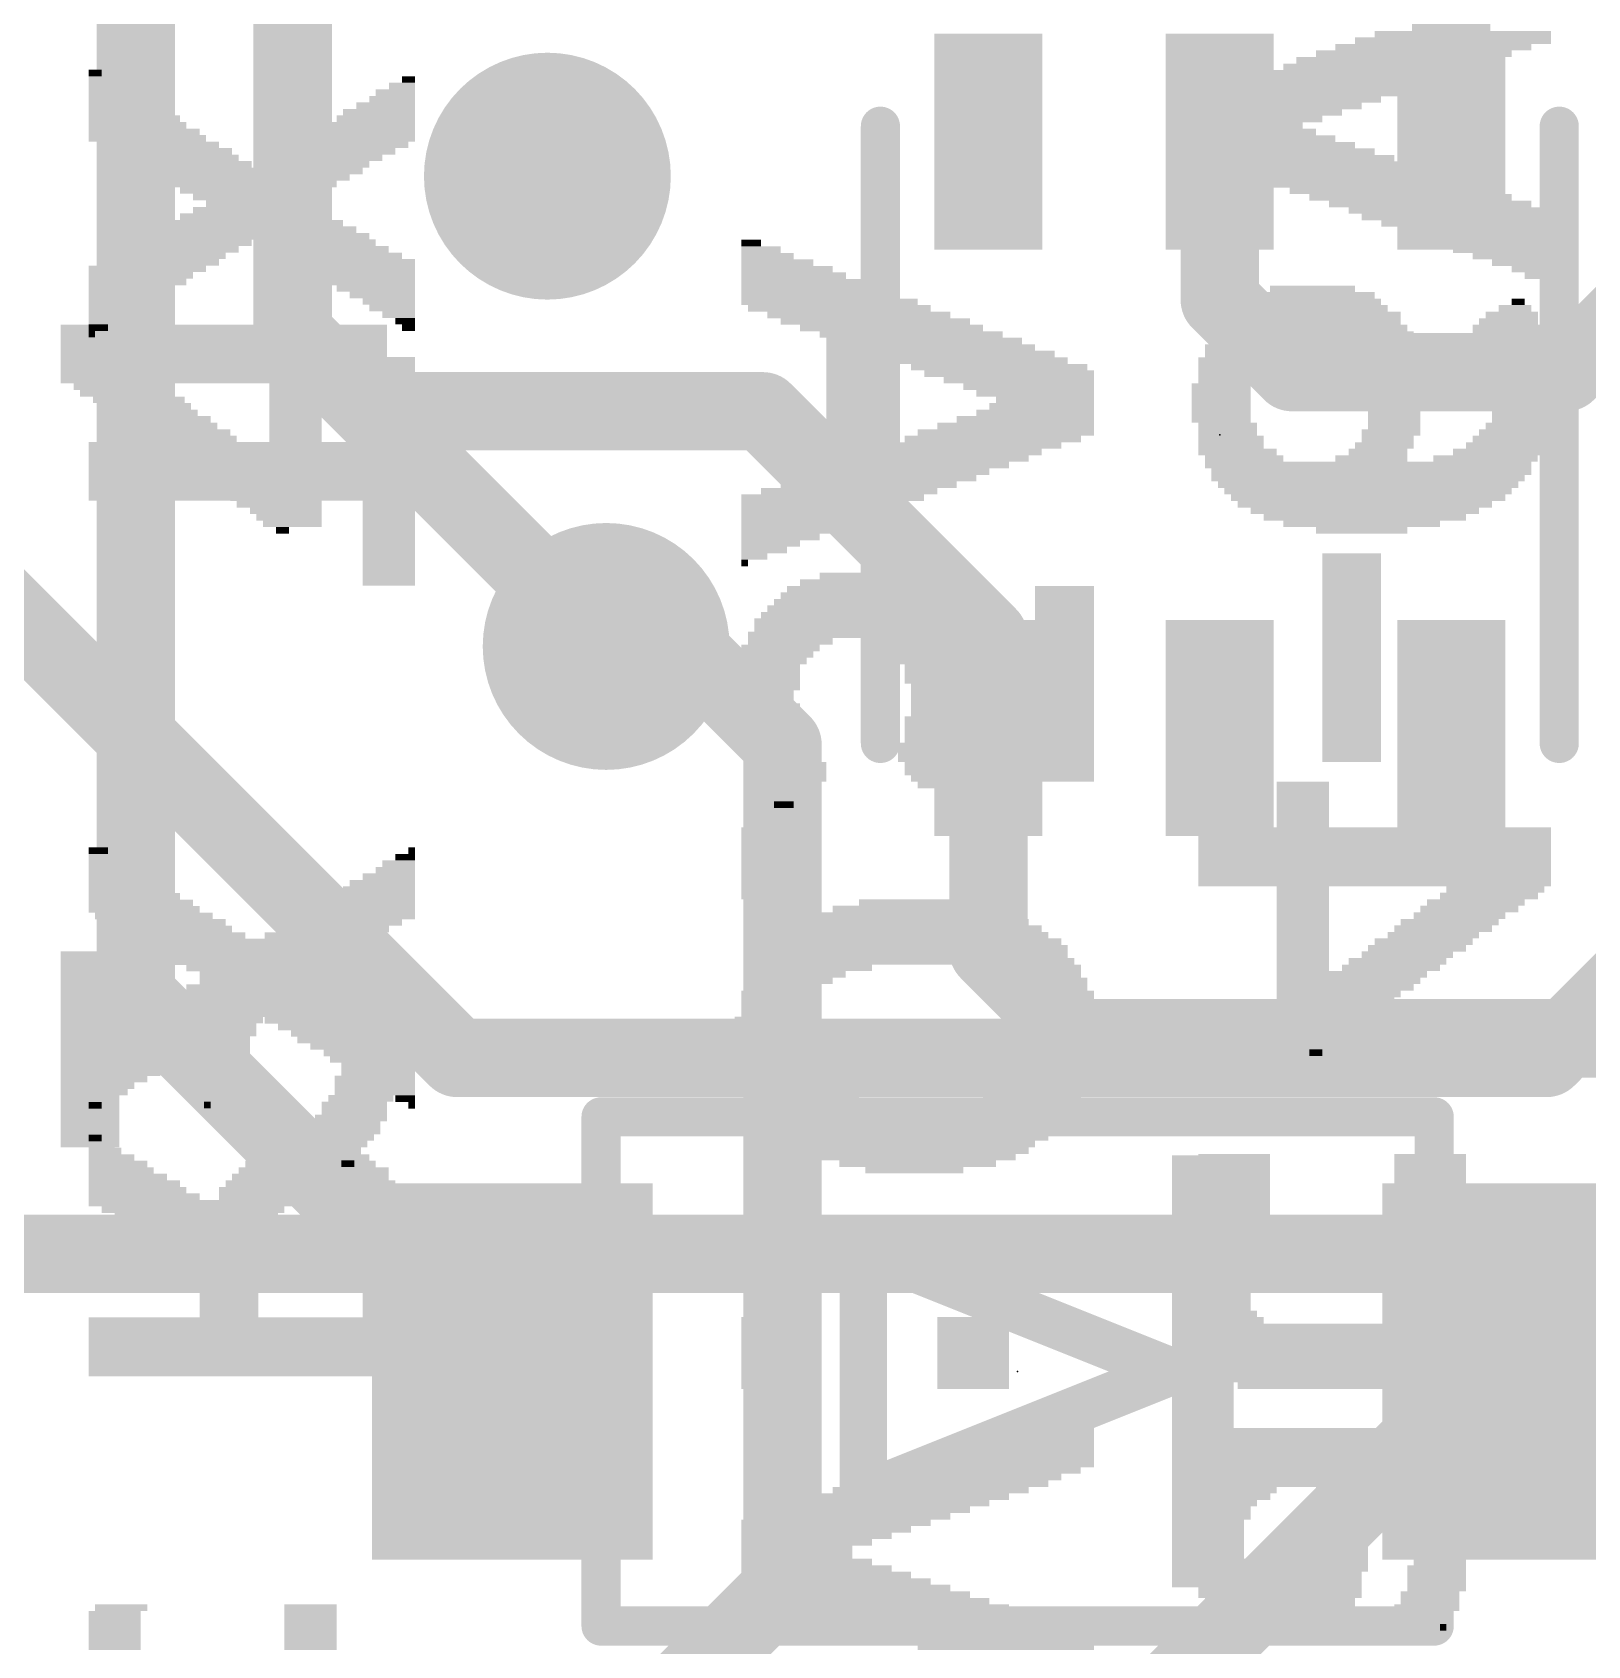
# Model space of a CAD drawing. Extents: x -13.8 to 7.7, y -19.4 to 21.7.
# Drawn here: x -5.35 to -0.31, y -5.52 to -0.3 of the extents above; entities that cross this region are included whole.
import ezdxf

# ---------------------------------------------------------------- set-up
doc = ezdxf.new("R2010")
doc.units = 0
for name, color, linetype in [('1', 12, 'CONTINUOUS'), ('16', 132, 'CONTINUOUS'), ('18', 110, 'CONTINUOUS'), ('200', 40, 'CONTINUOUS'), ('201', 6, 'CONTINUOUS'), ('21', 40, 'CONTINUOUS'), ('23', 53, 'CONTINUOUS')]:
    doc.layers.add(name, color=color, linetype=linetype)

# ---------------------------------------------------------------- blocks, each defined once
blk = doc.blocks.new('RECT')
blk.add_solid([(-0.5, -0.5), (0.5, -0.5), (-0.5, 0.5), (0.5, 0.5)])
blk = doc.blocks.new('ROUNDV')
at = {"const_width": 0.5}
blk.add_lwpolyline([(0, -0.25, 1), (0, 0.25, 1), (0, -0.25)], format="xyb", dxfattribs=at)

msp = doc.modelspace()

# ---------------------------------------------------------------- linework, layer by layer
at = {"layer": '1', "const_width": 0.254}
for points in [[(-5.0165, -3.4155), (-5.0165, 2.032)], [(-4.5085, 1.651), (-4.5085, -1.27)], [(-0.7537, 0.4572), (-0.7537, -0.6502)], [(-1.5037, -0.6502), (-1.5037, -1.1633)], [(-1.5037, -1.1633), (-1.27, -1.397)], [(-0.1781, -1.1941), (-0.381, -1.397)], [(-4.5085, -1.27), (-4.2545, -1.524)], [(-0.381, -1.397), (-1.27, -1.397)], [(-4.2545, -1.524), (-2.9845, -1.524)], [(-2.9845, -1.524), (-2.2537, -2.2548)], [(-2.2537, -2.2548), (-2.2537, -2.5502)], [(-3.2385, -2.286), (-3.4925, -2.286)], [(-2.921, -2.6035), (-3.2385, -2.286)], [(-2.2537, -2.3183), (-2.2537, -2.5502)], [(-2.2537, -3.2708), (-2.2537, -2.5502)], [(-2.921, -2.6035), (-2.921, -5.334)], [(-1.9685, -3.556), (-2.2537, -3.2708)], [(-5.0165, -3.4155), (-3.7965, -4.6355)], [(2.3495, -3.556), (-1.9685, -3.556)], [(-0.5215, -4.522), (-2.4155, -6.416)], [(-0.5215, -4.6355), (-0.5215, -4.522)], [(-0.5215, -4.6355), (0.5977, -4.6355)], [(-2.921, -5.334), (-3.2385, -5.6515)]]:
    msp.add_lwpolyline(points, dxfattribs=at)
at = {"layer": '1', "const_width": 0.127}
for points in [[(-1.4402, -0.6502, 1), (-1.5672, -0.6502)], [(-0.8172, -0.6502, 1), (-0.6902, -0.6502)], [(-1.4588, -1.1184, 1), (-1.5486, -1.2082)], [(-4.4636, -1.2251, 1), (-4.5534, -1.3149)], [(-1.5672, -1.1633, 1), (-1.4402, -1.1633)], [(-4.572, -1.27, 1), (-4.445, -1.27)], [(-1.27, -1.3335, 1), (-1.27, -1.4605)], [(-1.3149, -1.4419, 1), (-1.2251, -1.3521)], [(-0.4259, -1.3521, 1), (-0.3361, -1.4419)], [(-0.381, -1.4605, 1), (-0.381, -1.3335)], [(-4.2545, -1.4605, 1), (-4.2545, -1.5875)], [(-2.9396, -1.4791, 1), (-3.0294, -1.5689)], [(-2.9845, -1.5875, 1), (-2.9845, -1.4605)], [(-4.2994, -1.5689, 1), (-4.2096, -1.4791)], [(-2.1902, -2.2548, 1), (-2.3172, -2.2548)], [(-3.4925, -2.2225, 1), (-3.4925, -2.3495)], [(-3.1936, -2.2411, 1), (-3.2834, -2.3309)], [(-3.2385, -2.3495, 1), (-3.2385, -2.2225)], [(-2.1902, -2.3183, 1), (-2.3172, -2.3183)], [(-2.2986, -2.2997, 1), (-2.2088, -2.2099)], [(-2.1902, -2.5502, 1), (-2.3172, -2.5502)], [(-2.8575, -2.6035, 1), (-2.9845, -2.6035)], [(-2.9659, -2.6484, 1), (-2.8761, -2.5586)], [(-2.3172, -2.5502, 1), (-2.1902, -2.5502)], [(-2.3172, -2.5502, 1), (-2.1902, -2.5502)], [(-2.2088, -3.2259, 1), (-2.2986, -3.3157)], [(-2.3172, -3.2708, 1), (-2.1902, -3.2708)], [(-4.9716, -3.3706, 1), (-5.0614, -3.4604)], [(-5.08, -3.4155, 1), (-4.953, -3.4155)], [(-1.9685, -3.4925, 1), (-1.9685, -3.6195)], [(-2.0134, -3.6009, 1), (-1.9236, -3.5111)], [(-0.458, -4.522, 1), (-0.585, -4.522)], [(-0.4766, -4.5669, 1), (-0.5664, -4.4771)], [(-3.8414, -4.6804, 1), (-3.7516, -4.5906)], [(-0.5215, -4.572, 1), (-0.5215, -4.699)], [(-0.585, -4.6355, 1), (-0.458, -4.6355)], [(-2.8761, -5.3789, 1), (-2.9659, -5.2891)], [(-2.9845, -5.334, 1), (-2.8575, -5.334)]]:
    msp.add_lwpolyline(points, format="xyb", dxfattribs=at)
at = {"layer": '16', "const_width": 0.254}
for points in [[(-4.5085, 2.794), (-4.5085, -1.27)], [(-6.3246, -1.27), (-3.9751, -3.6195)], [(-4.5085, -1.27), (-3.4925, -2.286)], [(0.4445, -2.7305), (-0.4445, -3.6195)], [(-3.9751, -3.6195), (-0.4445, -3.6195)], [(-5.8801, -4.2545), (-0.127, -4.2545)]]:
    msp.add_lwpolyline(points, dxfattribs=at)
at = {"layer": '16', "const_width": 0.127}
for points in [[(-4.4636, -1.2251, 1), (-4.5534, -1.3149)], [(-4.572, -1.27, 1), (-4.445, -1.27)], [(-3.5374, -2.3309, 1), (-3.4476, -2.2411)], [(-3.9751, -3.556, 1), (-3.9751, -3.683)], [(-0.4445, -3.683, 1), (-0.4445, -3.556)], [(-4.02, -3.6644, 1), (-3.9302, -3.5746)], [(-0.4894, -3.5746, 1), (-0.3996, -3.6644)]]:
    msp.add_lwpolyline(points, format="xyb", dxfattribs=at)
at = {"layer": '21'}
for points, const_width in [([(-2.6037, -0.6002), (-2.6037, -2.6002)], 0.127), ([(-0.4037, -0.6002), (-0.4037, -2.6002)], 0.127), ([(-3.509, -5.4605), (-3.509, -3.8105)], 0.127), ([(-3.509, -3.8105), (-0.809, -3.8105)], 0.127), ([(-0.809, -3.8105), (-0.809, -5.4605)], 0.127), ([(-2.659, -5.0355), (-2.659, -4.2355)], 0.1524), ([(-2.659, -4.2355), (-1.659, -4.6355)], 0.1524), ([(-1.659, -4.6355), (-2.659, -5.0355)], 0.1524), ([(-0.809, -5.4605), (-3.509, -5.4605)], 0.127)]:
    msp.add_lwpolyline(points, dxfattribs=dict(at, const_width=const_width))
for points, const_width in [([(-2.5719, -0.6002, 1), (-2.6354, -0.6002)], 0.0635), ([(-0.3719, -0.6002, 1), (-0.4354, -0.6002)], 0.0635), ([(-2.6354, -2.6002, 1), (-2.5719, -2.6002)], 0.0635), ([(-0.4354, -2.6002, 1), (-0.3719, -2.6002)], 0.0635), ([(-3.4773, -3.8105, 1), (-3.5408, -3.8105)], 0.0635), ([(-3.509, -3.7788, 1), (-3.509, -3.8423)], 0.0635), ([(-0.7772, -3.8105, 1), (-0.8408, -3.8105)], 0.0635), ([(-0.809, -3.8423, 1), (-0.809, -3.7788)], 0.0635), ([(-2.6209, -4.2355, 1), (-2.6971, -4.2355)], 0.0762), ([(-2.6449, -4.2001, 1), (-2.6731, -4.2709)], 0.0762), ([(-1.6449, -4.6709, 1), (-1.6731, -4.6001)], 0.0762), ([(-1.6731, -4.6709, 1), (-1.6449, -4.6001)], 0.0762), ([(-2.6731, -5.0001, 1), (-2.6449, -5.0709)], 0.0762), ([(-2.6971, -5.0355, 1), (-2.6209, -5.0355)], 0.0762), ([(-3.5408, -5.4605, 1), (-3.4773, -5.4605)], 0.0635), ([(-3.509, -5.4288, 1), (-3.509, -5.4923)], 0.0635), ([(-0.8408, -5.4605, 1), (-0.7772, -5.4605)], 0.0635), ([(-0.809, -5.4923, 1), (-0.809, -5.4288)], 0.0635)]:
    msp.add_lwpolyline(points, format="xyb", dxfattribs=dict(at, const_width=const_width))
at = {"layer": '23'}
for p in [(-1.5037, -1.6002), (-2.159, -4.6355)]:
    msp.add_point(p, dxfattribs=at)

# ---------------------------------------------------------------- block references
at = {"layer": '1'}
for p, xscale, yscale, rotation in [((-2.2537, -0.6502), 0.7, 0.35, 270), ((-1.5037, -0.6502), 0.7, 0.35, 270), ((-0.7537, -0.6502), 0.7, 0.35, 270), ((-2.2537, -2.5502), 0.7, 0.35, 270), ((-1.5037, -2.5502), 0.7, 0.35, 270), ((-0.7537, -2.5502), 0.7, 0.35, 270), ((-3.7965, -4.6355), 0.91, 1.22, 180), ((-0.5215, -4.6355), 0.91, 1.22, 180)]:
    msp.add_blockref('RECT', p, dxfattribs=dict(at, xscale=xscale, yscale=yscale, rotation=rotation))
at = {"layer": '18', "xscale": 0.8001, "yscale": 0.8001}
for p in [(-3.683, -0.762), (-3.683, -0.762), (-3.4925, -2.286), (-3.4925, -2.286)]:
    msp.add_blockref('ROUNDV', p, dxfattribs=at)
at = {"layer": '200', "yscale": 0.0212}
for p, xscale in [((-4.4992, -1.127), 0.1693), ((-4.4992, -1.1481), 0.1693), ((-4.4992, -1.1693), 0.1693), ((-4.4992, -1.1904), 0.1693), ((-4.4992, -1.2116), 0.1693), ((-4.7319, -1.2539), 1.0579), ((-4.4992, -1.2328), 0.1693), ((-4.7319, -1.2751), 1.0579), ((-4.7319, -1.2962), 1.0579), ((-4.7319, -1.3174), 1.0579), ((-4.7319, -1.3386), 1.0579), ((-4.7319, -1.3597), 1.0579), ((-4.7319, -1.3809), 1.0579), ((-4.7319, -1.402), 1.0579), ((-4.7319, -1.4232), 1.0579), ((-5.0704, -1.4443), 0.2962), ((-5.0493, -1.4655), 0.2962), ((-4.4992, -1.4443), 0.1693), ((-4.4992, -1.4655), 0.1693), ((-5.007, -1.4867), 0.2962), ((-4.9858, -1.5078), 0.2962), ((-4.4992, -1.4867), 0.1693), ((-4.4992, -1.5078), 0.1693), ((-4.9646, -1.529), 0.2962), ((-4.9223, -1.5501), 0.2962), ((-4.9012, -1.5713), 0.2962), ((-4.4992, -1.529), 0.1693), ((-4.4992, -1.5501), 0.1693), ((-4.4992, -1.5713), 0.1693), ((-4.8589, -1.5925), 0.2962), ((-4.8377, -1.6136), 0.2962), ((-4.4992, -1.5925), 0.1693), ((-4.4992, -1.6136), 0.1693), ((-4.806, -1.6348), 0.3174), ((-4.7742, -1.6559), 0.2962), ((-4.7531, -1.6771), 0.2962), ((-4.4992, -1.6348), 0.1693), ((-4.4992, -1.6559), 0.1693), ((-4.4992, -1.6771), 0.1693), ((-4.6367, -1.6982), 0.4443), ((-4.6261, -1.7194), 0.4232), ((-4.6155, -1.7406), 0.402), ((-4.5944, -1.7617), 0.3597), ((-4.5838, -1.7829), 0.3385), ((-4.5626, -1.804), 0.2962), ((-4.5521, -1.8252), 0.2751), ((-4.5309, -1.8464), 0.2327), ((-4.5203, -1.8675), 0.2116), ((-4.5097, -1.8887), 0.1904), ((-4.5415, -1.9098), 0.0423), ((-5.1762, -3.2851), 0.1693), ((-4.5097, -3.2851), 0.2327), ((-5.1551, -3.3274), 0.2116), ((-5.1656, -3.3063), 0.1904), ((-5.1445, -3.3486), 0.2327), ((-4.5097, -3.3486), 0.4443), ((-4.5097, -3.3274), 0.402), ((-4.5097, -3.3063), 0.3174), ((-5.1128, -3.3909), 0.2962), ((-5.1339, -3.3697), 0.2539), ((-4.4992, -3.3909), 0.5078), ((-4.5097, -3.3697), 0.4866), ((-5.1022, -3.4121), 0.3174), ((-5.081, -3.4544), 0.3597), ((-5.0916, -3.4332), 0.3385), ((-4.4992, -3.4544), 0.5924), ((-4.4992, -3.4121), 0.5501), ((-4.4992, -3.4332), 0.5501), ((-5.0599, -3.4967), 0.402), ((-5.0704, -3.4755), 0.3808), ((-4.679, -3.4755), 0.2327), ((-4.7002, -3.4967), 0.1904), ((-4.3299, -3.4755), 0.2539), ((-4.3087, -3.4967), 0.2116), ((-5.0493, -3.5178), 0.4232), ((-4.9435, -3.539), 0.6347), ((-5.1656, -3.5602), 0.1904), ((-4.8483, -3.5602), 0.402), ((-4.7213, -3.5178), 0.1904), ((-4.2876, -3.5178), 0.2116), ((-4.277, -3.539), 0.1904), ((-4.277, -3.5602), 0.1904), ((-5.1656, -3.5813), 0.1904), ((-5.1656, -3.6025), 0.1904), ((-4.8377, -3.5813), 0.3809), ((-4.8271, -3.6025), 0.3597), ((-4.2664, -3.5813), 0.1693), ((-4.2664, -3.6025), 0.1693), ((-5.1656, -3.6236), 0.1904), ((-5.1656, -3.6448), 0.1904), ((-5.1656, -3.666), 0.1904), ((-4.8165, -3.6236), 0.2962), ((-4.806, -3.6448), 0.2751), ((-4.7954, -3.666), 0.2539), ((-4.2664, -3.6236), 0.1693), ((-4.2664, -3.6448), 0.1693), ((-4.2664, -3.666), 0.1693), ((-5.1656, -3.6871), 0.1904), ((-5.1656, -3.7083), 0.1904), ((-4.7848, -3.6871), 0.2327), ((-4.7742, -3.7083), 0.2116), ((-4.277, -3.6871), 0.1904), ((-4.277, -3.7083), 0.1904), ((-5.1656, -3.7294), 0.1904), ((-5.1656, -3.7506), 0.1904), ((-5.1656, -3.7717), 0.1904), ((-4.7531, -3.7294), 0.1693), ((-4.7425, -3.7506), 0.1481), ((-4.7848, -3.7717), 0.0212), ((-4.3087, -3.7717), 0.2116), ((-4.2876, -3.7506), 0.2116), ((-4.277, -3.7294), 0.1904), ((-5.1656, -3.7929), 0.1904), ((-5.1656, -3.8141), 0.1904), ((-4.3193, -3.8141), 0.2327), ((-4.3087, -3.7929), 0.2116), ((-5.1656, -3.8352), 0.1904), ((-5.1656, -3.8564), 0.1904), ((-5.1656, -3.8775), 0.1904), ((-4.3405, -3.8352), 0.2327), ((-4.3405, -3.8564), 0.2327), ((-4.3405, -3.8775), 0.1904), ((-5.1656, -3.8987), 0.1904), ((-4.3405, -3.8987), 0.1481), ((-4.3405, -3.9199), 0.1058), ((-4.3299, -3.941), 0.0846), ((-4.3299, -3.9622), 0.0423)]:
    msp.add_blockref('RECT', p, dxfattribs=dict(at, xscale=xscale))
at = {"layer": '201', "yscale": 0.0212, "rotation": 180}
for p, xscale in [((-0.7481, -0.323), 0.6347), ((-0.7163, -0.3018), 0.5713), ((-0.875, -0.3653), 0.6347), ((-0.8115, -0.3441), 0.6347), ((-5.149, -0.4277), 0.0423), ((-1.0549, -0.4288), 0.6136), ((-0.9914, -0.4076), 0.6136), ((-0.9385, -0.3864), 0.6347), ((-5.1278, -0.4489), 0.0846), ((-5.1172, -0.4701), 0.1058), ((-4.1545, -0.4701), 0.0846), ((-4.1334, -0.4489), 0.0423), ((-1.1712, -0.4711), 0.6347), ((-1.1183, -0.4499), 0.6136), ((-5.0961, -0.4912), 0.1481), ((-5.0749, -0.5124), 0.1904), ((-4.1863, -0.5124), 0.1481), ((-4.1757, -0.4912), 0.127), ((-1.277, -0.5134), 0.5924), ((-1.2347, -0.4922), 0.6347), ((-5.0643, -0.5335), 0.2116), ((-5.0432, -0.5547), 0.2539), ((-5.022, -0.5758), 0.2962), ((-4.2392, -0.5758), 0.2539), ((-4.2286, -0.5547), 0.2327), ((-4.2074, -0.5335), 0.1904), ((-1.3088, -0.5345), 0.529), ((-1.3405, -0.5557), 0.4655), ((-1.3722, -0.5769), 0.402), ((-4.9903, -0.6182), 0.3597), ((-5.0114, -0.597), 0.3174), ((-4.2815, -0.6182), 0.3385), ((-4.2603, -0.597), 0.2962), ((-1.404, -0.598), 0.3385), ((-1.3828, -0.6192), 0.3808), ((-4.9797, -0.6393), 0.3808), ((-4.9374, -0.6605), 0.3808), ((-4.8951, -0.6816), 0.3809), ((-4.3661, -0.6816), 0.3808), ((-4.3238, -0.6605), 0.3808), ((-4.2921, -0.6393), 0.3597), ((-1.3511, -0.6403), 0.4443), ((-1.2876, -0.6826), 0.5713), ((-1.3193, -0.6615), 0.5078), ((-4.8633, -0.7028), 0.3597), ((-4.8316, -0.724), 0.3808), ((-4.4402, -0.724), 0.3597), ((-4.3979, -0.7028), 0.3597), ((-1.2559, -0.7038), 0.6347), ((-1.1924, -0.725), 0.6347), ((-4.6306, -0.7451), 0.6982), ((-4.6306, -0.7663), 0.6136), ((-4.6306, -0.7874), 0.529), ((-1.1289, -0.7461), 0.6347), ((-1.0654, -0.7673), 0.6347), ((-1.0125, -0.7884), 0.6559), ((-4.6412, -0.8086), 0.4655), ((-4.6306, -0.8297), 0.402), ((-0.9491, -0.8096), 0.6559), ((-0.8856, -0.8308), 0.6559), ((-4.6306, -0.8932), 0.4866), ((-4.6306, -0.8721), 0.402), ((-4.62, -0.8509), 0.3385), ((-0.8221, -0.8519), 0.6559), ((-0.7586, -0.8731), 0.6559), ((-0.7375, -0.8942), 0.6136), ((-4.62, -0.9355), 0.6347), ((-4.62, -0.9144), 0.5501), ((-0.7057, -0.9154), 0.5501), ((-0.674, -0.9365), 0.4866), ((-4.8739, -0.999), 0.3808), ((-4.8316, -0.9778), 0.3808), ((-4.62, -0.9567), 0.7194), ((-4.4296, -0.9778), 0.3808), ((-4.3873, -0.999), 0.3808), ((-3.0226, -0.9789), 0.0635), ((-2.9908, -1), 0.127), ((-0.6423, -0.9577), 0.4232), ((-0.6211, -0.9789), 0.3809), ((-0.5894, -1), 0.3174), ((-4.9374, -1.0413), 0.3808), ((-4.9057, -1.0202), 0.3597), ((-4.345, -1.0202), 0.3808), ((-4.3026, -1.0413), 0.3808), ((-2.9697, -1.0212), 0.1693), ((-2.9379, -1.0423), 0.2327), ((-0.5576, -1.0212), 0.2539), ((-0.5259, -1.0423), 0.1904), ((-4.9797, -1.0625), 0.3808), ((-5.0009, -1.0836), 0.3385), ((-5.0114, -1.1048), 0.3174), ((-4.2921, -1.0625), 0.3597), ((-4.2709, -1.0836), 0.3174), ((-4.2498, -1.1048), 0.2751), ((-2.9062, -1.0635), 0.2962), ((-2.8533, -1.1058), 0.402), ((-2.885, -1.0847), 0.3385), ((-0.4942, -1.0635), 0.127), ((-0.473, -1.0847), 0.0846), ((-5.0326, -1.126), 0.2751), ((-5.0538, -1.1471), 0.2327), ((-4.2392, -1.126), 0.2539), ((-4.218, -1.1471), 0.2116), ((-2.8321, -1.127), 0.4443), ((-2.8004, -1.1481), 0.5078), ((-1.1924, -1.1481), 0.3809), ((-1.203, -1.127), 0.2751), ((-5.1067, -1.2106), 0.127), ((-5.0643, -1.1683), 0.2116), ((-5.0855, -1.1894), 0.1693), ((-4.1969, -1.1683), 0.1693), ((-4.1863, -1.1894), 0.1481), ((-4.1651, -1.2106), 0.1058), ((-2.7687, -1.1693), 0.5713), ((-2.7369, -1.1904), 0.5924), ((-2.6735, -1.2116), 0.5924), ((-1.1924, -1.2116), 0.5501), ((-1.203, -1.1904), 0.4866), ((-1.203, -1.1693), 0.4443), ((-0.5576, -1.2116), 0.1693), ((-0.5471, -1.1904), 0.1058), ((-0.5365, -1.1693), 0.0423), ((-5.1172, -1.2318), 0.1058), ((-5.1384, -1.2529), 0.0635), ((-4.144, -1.2318), 0.0635), ((-4.1334, -1.2529), 0.0423), ((-2.6206, -1.2328), 0.6136), ((-2.5677, -1.2539), 0.5924), ((-1.203, -1.2539), 0.6136), ((-1.203, -1.2328), 0.5713), ((-0.5682, -1.2539), 0.2327), ((-0.5682, -1.2328), 0.1904), ((-5.1596, -1.2741), 0.0212), ((-2.5042, -1.2751), 0.5924), ((-2.4619, -1.2962), 0.6347), ((-2.4407, -1.3174), 0.6771), ((-1.2136, -1.3174), 0.6771), ((-1.203, -1.2751), 0.6559), ((-1.203, -1.2962), 0.6559), ((-0.5682, -1.2751), 0.2327), ((-0.5576, -1.2962), 0.2116), ((-0.5471, -1.3174), 0.2327), ((-4.1969, -1.3587), 0.1693), ((-2.409, -1.3386), 0.7405), ((-2.6946, -1.3597), 0.1693), ((-2.282, -1.3597), 0.5713), ((-1.4569, -1.3597), 0.2327), ((-1.4251, -1.3386), 0.2539), ((-0.9808, -1.3386), 0.2539), ((-0.9702, -1.3597), 0.2327), ((-0.5365, -1.3386), 0.2116), ((-0.5259, -1.3597), 0.1904), ((-4.1969, -1.3799), 0.1693), ((-4.1969, -1.401), 0.1693), ((-4.1969, -1.4222), 0.1693), ((-2.6946, -1.3809), 0.1693), ((-2.6946, -1.402), 0.1693), ((-2.2186, -1.3809), 0.5713), ((-2.1868, -1.402), 0.5501), ((-1.4674, -1.3809), 0.2116), ((-1.478, -1.402), 0.1904), ((-0.9597, -1.3809), 0.2116), ((-0.9491, -1.402), 0.1904), ((-0.5259, -1.3809), 0.1904), ((-0.5259, -1.402), 0.1904), ((-4.1969, -1.4433), 0.1693), ((-4.1969, -1.4645), 0.1693), ((-2.6946, -1.4232), 0.1693), ((-2.6946, -1.4443), 0.1693), ((-2.6946, -1.4655), 0.1693), ((-2.1551, -1.4232), 0.4866), ((-2.1233, -1.4443), 0.4232), ((-2.1022, -1.4655), 0.3808), ((-1.4992, -1.4443), 0.1904), ((-1.4992, -1.4655), 0.1904), ((-1.478, -1.4232), 0.1904), ((-0.9385, -1.4232), 0.2116), ((-0.9279, -1.4443), 0.1904), ((-0.9279, -1.4655), 0.1904), ((-0.5259, -1.4232), 0.1904), ((-0.5153, -1.4443), 0.1693), ((-0.5153, -1.4655), 0.1693), ((-4.1969, -1.4856), 0.1693), ((-4.1969, -1.5068), 0.1693), ((-2.6946, -1.4867), 0.1693), ((-2.6946, -1.5078), 0.1693), ((-2.081, -1.5078), 0.3385), ((-2.0705, -1.4867), 0.3174), ((-1.4992, -1.4867), 0.1904), ((-1.4992, -1.5078), 0.1904), ((-0.9279, -1.4867), 0.1904), ((-0.9279, -1.5078), 0.1904), ((-0.5259, -1.5078), 0.1904), ((-0.5153, -1.4867), 0.1693), ((-4.1969, -1.528), 0.1693), ((-4.1969, -1.5491), 0.1693), ((-4.1969, -1.5703), 0.1693), ((-2.6946, -1.529), 0.1693), ((-2.6946, -1.5501), 0.1693), ((-2.6946, -1.5713), 0.1693), ((-2.1657, -1.5713), 0.5078), ((-2.1339, -1.5501), 0.4443), ((-2.1022, -1.529), 0.3808), ((-1.4992, -1.529), 0.1904), ((-1.4992, -1.5501), 0.1904), ((-1.478, -1.5713), 0.1904), ((-0.9385, -1.529), 0.1693), ((-0.9385, -1.5501), 0.1693), ((-0.9385, -1.5713), 0.1693), ((-0.5365, -1.5713), 0.2116), ((-0.5259, -1.529), 0.1904), ((-0.5259, -1.5501), 0.1904), ((-4.1969, -1.5914), 0.1693), ((-4.1969, -1.6126), 0.1693), ((-2.6946, -1.5925), 0.1693), ((-2.6946, -1.6136), 0.1693), ((-2.2397, -1.6136), 0.5713), ((-2.1974, -1.5925), 0.5713), ((-1.478, -1.5925), 0.1904), ((-1.4674, -1.6136), 0.2116), ((-0.9491, -1.5925), 0.1904), ((-0.9596, -1.6136), 0.1693), ((-0.5682, -1.6136), 0.2327), ((-0.5471, -1.5925), 0.2327), ((-4.6412, -1.6338), 1.0579), ((-4.6412, -1.6549), 1.0579), ((-4.6412, -1.6761), 1.0579), ((-2.6946, -1.6348), 0.1693), ((-2.4301, -1.6559), 0.6982), ((-2.4513, -1.6771), 0.6559), ((-2.3032, -1.6348), 0.5713), ((-1.4674, -1.6348), 0.2116), ((-1.4463, -1.6559), 0.2539), ((-1.4251, -1.6771), 0.2539), ((-1.0125, -1.6771), 0.2327), ((-0.9914, -1.6559), 0.1904), ((-0.9702, -1.6348), 0.1904), ((-0.6423, -1.6771), 0.3385), ((-0.6, -1.6559), 0.2962), ((-0.5788, -1.6348), 0.2539), ((-4.6412, -1.6972), 1.0579), ((-4.6412, -1.7184), 1.0579), ((-2.5359, -1.7194), 0.5713), ((-2.483, -1.6982), 0.5924), ((-1.0231, -1.6982), 1.0579), ((-1.0125, -1.7194), 1.0368), ((-4.6412, -1.7395), 1.0579), ((-4.6412, -1.7607), 1.0579), ((-4.6412, -1.7819), 1.0579), ((-2.7052, -1.7829), 0.5713), ((-2.6417, -1.7617), 0.5713), ((-2.5888, -1.7406), 0.5924), ((-1.0231, -1.7406), 1.0156), ((-1.0231, -1.7617), 0.9733), ((-1.0231, -1.7829), 0.931), ((-4.6412, -1.803), 1.0579), ((-4.1969, -1.8242), 0.1693), ((-2.7581, -1.804), 0.5924), ((-2.7898, -1.8252), 0.529), ((-1.0231, -1.804), 0.8886), ((-1.0337, -1.8252), 0.8252), ((-4.1969, -1.8453), 0.1693), ((-4.1969, -1.8665), 0.1693), ((-4.1969, -1.8877), 0.1693), ((-2.811, -1.8464), 0.4866), ((-2.8427, -1.8675), 0.4232), ((-2.8745, -1.8887), 0.3597), ((-1.0337, -1.8464), 0.7405), ((-1.0337, -1.8675), 0.6559), ((-1.0443, -1.8887), 0.5078), ((-4.1969, -1.9088), 0.1693), ((-4.1969, -1.93), 0.1693), ((-2.8956, -1.9098), 0.3174), ((-2.9274, -1.931), 0.2539), ((-1.0443, -1.9098), 0.2962), ((-4.1969, -1.9511), 0.1693), ((-4.1969, -1.9723), 0.1693), ((-4.1969, -1.9934), 0.1693), ((-2.9803, -1.9733), 0.1481), ((-2.9591, -1.9521), 0.1904), ((-3.012, -1.9945), 0.0846), ((-1.076, -1.9945), 0.1904), ((-4.1969, -2.0146), 0.1693), ((-4.1969, -2.0358), 0.1693), ((-3.0437, -2.0156), 0.0212), ((-1.076, -2.0156), 0.1904), ((-1.076, -2.0368), 0.1904), ((-4.1969, -2.0569), 0.1693), ((-4.1969, -2.0781), 0.1693), ((-2.684, -2.1002), 0.4443), ((-2.684, -2.0791), 0.3597), ((-2.6735, -2.0579), 0.2539), ((-2.007, -2.1002), 0.1904), ((-1.076, -2.0579), 0.1904), ((-1.076, -2.0791), 0.1904), ((-1.076, -2.1002), 0.1904), ((-2.684, -2.1426), 0.529), ((-2.684, -2.1214), 0.4866), ((-2.007, -2.1214), 0.1904), ((-2.007, -2.1426), 0.1904), ((-1.076, -2.1214), 0.1904), ((-1.076, -2.1426), 0.1904), ((-2.6946, -2.206), 0.6347), ((-2.684, -2.1849), 0.6136), ((-2.684, -2.1637), 0.5713), ((-2.007, -2.1637), 0.1904), ((-2.007, -2.1849), 0.1904), ((-2.007, -2.206), 0.1904), ((-1.076, -2.1637), 0.1904), ((-1.076, -2.1849), 0.1904), ((-1.076, -2.206), 0.1904), ((-2.6946, -2.2484), 0.6771), ((-2.684, -2.2272), 0.6559), ((-2.007, -2.2272), 0.1904), ((-2.007, -2.2484), 0.1904), ((-1.076, -2.2272), 0.1904), ((-1.076, -2.2484), 0.1904), ((-2.9274, -2.2907), 0.2539), ((-2.8956, -2.2695), 0.2751), ((-2.4725, -2.2695), 0.2751), ((-2.4619, -2.2907), 0.2539), ((-2.007, -2.2695), 0.1904), ((-2.007, -2.2907), 0.1904), ((-1.076, -2.2695), 0.1904), ((-1.076, -2.2907), 0.1904), ((-2.9379, -2.3118), 0.2327), ((-2.9485, -2.333), 0.2116), ((-2.9591, -2.3541), 0.1904), ((-2.4513, -2.3118), 0.2327), ((-2.4407, -2.333), 0.2116), ((-2.4301, -2.3541), 0.1904), ((-2.007, -2.3118), 0.1904), ((-2.007, -2.333), 0.1904), ((-2.007, -2.3541), 0.1904), ((-1.076, -2.3118), 0.1904), ((-1.076, -2.333), 0.1904), ((-1.076, -2.3541), 0.1904), ((-2.9697, -2.3965), 0.2116), ((-2.9591, -2.3753), 0.1904), ((-2.4301, -2.3753), 0.1904), ((-2.4301, -2.3965), 0.1904), ((-2.007, -2.3753), 0.1904), ((-2.007, -2.3965), 0.1904), ((-1.076, -2.3753), 0.1904), ((-1.076, -2.3965), 0.1904), ((-2.9697, -2.4176), 0.2116), ((-2.9803, -2.4388), 0.1904), ((-2.9803, -2.4599), 0.1904), ((-2.409, -2.4176), 0.1904), ((-2.4196, -2.4388), 0.1693), ((-2.4196, -2.4599), 0.1693), ((-2.007, -2.4176), 0.1904), ((-2.007, -2.4388), 0.1904), ((-2.007, -2.4599), 0.1904), ((-1.076, -2.4176), 0.1904), ((-1.076, -2.4388), 0.1904), ((-1.076, -2.4599), 0.1904), ((-2.9697, -2.4811), 0.2116), ((-2.9697, -2.5023), 0.2116), ((-2.4196, -2.4811), 0.1693), ((-2.4196, -2.5023), 0.1693), ((-2.007, -2.4811), 0.1904), ((-2.007, -2.5023), 0.1904), ((-1.076, -2.4811), 0.1904), ((-1.076, -2.5023), 0.1904), ((-2.9591, -2.5234), 0.1904), ((-2.9591, -2.5446), 0.1904), ((-2.9485, -2.5657), 0.2116), ((-2.2186, -2.5657), 0.6136), ((-2.4301, -2.5234), 0.1904), ((-2.4301, -2.5446), 0.1904), ((-2.0387, -2.5446), 0.2539), ((-2.007, -2.5234), 0.1904), ((-1.076, -2.5234), 0.1904), ((-1.076, -2.5446), 0.1904), ((-1.076, -2.5657), 0.1904), ((-2.9485, -2.5869), 0.2116), ((-2.9379, -2.608), 0.2327), ((-2.2291, -2.608), 0.6347), ((-2.2186, -2.5869), 0.6136), ((-1.076, -2.5869), 0.1904), ((-1.076, -2.608), 0.1904), ((-2.9274, -2.6292), 0.2116), ((-2.9168, -2.6504), 0.2327), ((-2.9062, -2.6715), 0.2539), ((-2.2291, -2.6292), 0.6347), ((-2.2291, -2.6504), 0.6347), ((-2.2186, -2.6715), 0.6136), ((-1.076, -2.6292), 0.1904), ((-1.076, -2.6504), 0.1904), ((-2.8956, -2.6927), 0.2327), ((-2.885, -2.7138), 0.2116), ((-2.2186, -2.6927), 0.6136), ((-2.208, -2.7138), 0.5924), ((-2.8956, -2.735), 0.1904), ((-2.9062, -2.7562), 0.1269), ((-2.9168, -2.7773), 0.1058), ((-2.3032, -2.735), 0.3597), ((-1.2347, -2.735), 0.1693), ((-1.2347, -2.7562), 0.1693), ((-1.2347, -2.7773), 0.1693), ((-2.9168, -2.7985), 0.0635), ((-1.2347, -2.7985), 0.1693), ((-1.2347, -2.8196), 0.1693), ((-2.9379, -2.8831), 0.2327), ((-1.002, -2.8831), 1.1425), ((-1.2347, -2.8408), 0.1693), ((-1.2347, -2.8619), 0.1693), ((-2.9379, -2.9043), 0.2327), ((-2.9379, -2.9254), 0.2327), ((-1.002, -2.9043), 1.1425), ((-1.002, -2.9254), 1.1425), ((-5.1067, -2.9899), 0.127), ((-5.1384, -2.9476), 0.0635), ((-5.1278, -2.9688), 0.0846), ((-4.1651, -2.9899), 0.1058), ((-4.144, -2.9688), 0.0635), ((-4.1228, -2.9476), 0.0212), ((-2.9379, -2.9466), 0.2327), ((-2.9379, -2.9677), 0.2327), ((-2.9379, -2.9889), 0.2327), ((-1.002, -2.9466), 1.1425), ((-1.002, -2.9677), 1.1425), ((-1.002, -2.9889), 1.1425), ((-5.0855, -3.0111), 0.1693), ((-5.0749, -3.0322), 0.1904), ((-4.1969, -3.0322), 0.1693), ((-4.1757, -3.0111), 0.127), ((-2.9379, -3.0101), 0.2327), ((-2.9379, -3.0312), 0.2327), ((-1.002, -3.0101), 1.1425), ((-1.002, -3.0312), 1.1425), ((-5.0326, -3.0745), 0.2751), ((-5.0538, -3.0534), 0.2327), ((-4.2286, -3.0745), 0.2327), ((-4.218, -3.0534), 0.2116), ((-2.9379, -3.0524), 0.2327), ((-2.9379, -3.0735), 0.2327), ((-2.9379, -3.0947), 0.2327), ((-1.002, -3.0524), 1.1425), ((-1.2347, -3.0735), 0.1693), ((-1.2347, -3.0947), 0.1693), ((-0.6317, -3.0947), 0.3174), ((-0.6105, -3.0735), 0.3174), ((-4.9903, -3.138), 0.3597), ((-5.022, -3.0957), 0.2962), ((-5.0009, -3.1169), 0.3385), ((-4.2815, -3.138), 0.3385), ((-4.2709, -3.1169), 0.3174), ((-4.2498, -3.0957), 0.2751), ((-2.483, -3.137), 0.5501), ((-2.483, -3.1158), 0.3809), ((-1.2347, -3.1158), 0.1693), ((-1.2347, -3.137), 0.1693), ((-0.6952, -3.137), 0.3174), ((-0.674, -3.1158), 0.3174), ((-4.9586, -3.1592), 0.3809), ((-4.9162, -3.1803), 0.3808), ((-4.345, -3.1803), 0.3808), ((-4.3026, -3.1592), 0.3808), ((-2.4936, -3.1793), 0.7405), ((-2.4936, -3.1582), 0.6559), ((-1.2347, -3.1582), 0.1693), ((-1.2347, -3.1793), 0.1693), ((-0.7586, -3.1793), 0.3174), ((-0.7269, -3.1582), 0.2962), ((-4.8845, -3.2015), 0.3597), ((-4.8528, -3.2227), 0.3808), ((-4.6306, -3.2438), 0.7405), ((-4.4084, -3.2227), 0.3808), ((-4.3767, -3.2015), 0.3597), ((-2.483, -3.2428), 0.931), ((-2.483, -3.2216), 0.8463), ((-2.483, -3.2005), 0.804), ((-1.2347, -3.2005), 0.1693), ((-1.2347, -3.2216), 0.1693), ((-1.2347, -3.2428), 0.1693), ((-0.8433, -3.2428), 0.3174), ((-0.8115, -3.2216), 0.2962), ((-0.7798, -3.2005), 0.3174), ((-4.6306, -3.265), 0.6559), ((-4.6306, -3.2861), 0.5713), ((-2.4936, -3.2851), 0.9944), ((-2.483, -3.264), 0.9733), ((-1.2347, -3.264), 0.1693), ((-1.2347, -3.2851), 0.1693), ((-0.8962, -3.2851), 0.2962), ((-0.8644, -3.264), 0.3174), ((-4.6306, -3.3073), 0.529), ((-4.6306, -3.3284), 0.4443), ((-4.6306, -3.3496), 0.3597), ((-2.8745, -3.3486), 0.3174), ((-2.8216, -3.3274), 0.3809), ((-2.483, -3.3063), 1.0156), ((-2.1551, -3.3274), 0.402), ((-2.1128, -3.3486), 0.3174), ((-1.2347, -3.3063), 0.1693), ((-1.2347, -3.3274), 0.1693), ((-1.076, -3.3486), 0.4866), ((-0.9491, -3.3274), 0.3174), ((-0.9279, -3.3063), 0.3174), ((-4.6306, -3.3919), 0.4443), ((-4.6306, -3.3708), 0.3597), ((-2.8956, -3.3697), 0.2751), ((-2.9168, -3.3909), 0.2327), ((-2.0705, -3.3697), 0.2751), ((-2.0599, -3.3909), 0.2539), ((-1.0866, -3.3697), 0.4655), ((-1.0972, -3.3909), 0.4443), ((-4.6306, -3.4554), 0.6559), ((-4.62, -3.4342), 0.5924), ((-4.62, -3.4131), 0.5078), ((-2.9379, -3.4121), 0.2327), ((-2.9485, -3.4332), 0.2116), ((-2.9485, -3.4544), 0.2116), ((-2.0387, -3.4121), 0.2539), ((-2.0281, -3.4332), 0.2327), ((-2.0176, -3.4544), 0.2116), ((-1.1289, -3.4332), 0.3809), ((-1.1395, -3.4544), 0.3597), ((-1.1183, -3.4121), 0.402), ((-4.8422, -3.4977), 0.3597), ((-4.6306, -3.4766), 0.7405), ((-4.4084, -3.4977), 0.3808), ((-2.9697, -3.4967), 0.2116), ((-2.9591, -3.4755), 0.1904), ((-2.007, -3.4755), 0.1904), ((-2.007, -3.4967), 0.1904), ((-1.1607, -3.4755), 0.3174), ((-1.1712, -3.4967), 0.2962), ((-4.9586, -3.5612), 0.3809), ((-4.9162, -3.54), 0.3808), ((-4.8845, -3.5189), 0.3597), ((-4.3661, -3.5189), 0.3808), ((-4.3238, -3.54), 0.3808), ((-4.3026, -3.5612), 0.3808), ((-2.9803, -3.5178), 0.1904), ((-2.9803, -3.539), 0.1904), ((-2.9803, -3.5602), 0.1904), ((-1.9964, -3.5178), 0.2116), ((-1.9858, -3.539), 0.1904), ((-1.9858, -3.5602), 0.1904), ((-1.1924, -3.5178), 0.2539), ((-1.203, -3.539), 0.2327), ((-1.2135, -3.5602), 0.2116), ((-4.9903, -3.5823), 0.3597), ((-5.0009, -3.6035), 0.3385), ((-4.2815, -3.5823), 0.3385), ((-4.2603, -3.6035), 0.2962), ((-2.9697, -3.5813), 0.2116), ((-2.9697, -3.6025), 0.2116), ((-2.007, -3.5813), 0.1904), ((-2.007, -3.6025), 0.1904), ((-1.2347, -3.5813), 0.1693), ((-1.1924, -3.6025), 0.0423), ((-5.022, -3.6247), 0.2962), ((-5.0432, -3.6458), 0.2539), ((-5.0538, -3.667), 0.2327), ((-4.2498, -3.6247), 0.2751), ((-4.2286, -3.6458), 0.2327), ((-4.2074, -3.667), 0.1904), ((-2.9591, -3.6236), 0.1904), ((-2.9485, -3.6448), 0.2116), ((-2.9379, -3.666), 0.2327), ((-2.0281, -3.666), 0.2327), ((-2.0176, -3.6448), 0.2116), ((-2.007, -3.6236), 0.1904), ((-5.0749, -3.6881), 0.1904), ((-5.0961, -3.7093), 0.1481), ((-4.1969, -3.6881), 0.1693), ((-4.1757, -3.7093), 0.127), ((-2.9274, -3.6871), 0.2539), ((-2.9062, -3.7083), 0.2539), ((-2.0599, -3.7083), 0.2539), ((-2.0387, -3.6871), 0.2539), ((-5.1067, -3.7304), 0.127), ((-5.1278, -3.7516), 0.0846), ((-5.149, -3.7728), 0.0423), ((-4.1545, -3.7304), 0.0846), ((-4.144, -3.7516), 0.0635), ((-4.1228, -3.7728), 0.0212), ((-2.885, -3.7294), 0.2962), ((-2.8004, -3.7717), 0.4232), ((-2.8427, -3.7506), 0.3385), ((-2.1657, -3.7717), 0.4232), ((-2.1128, -3.7506), 0.3174), ((-2.081, -3.7294), 0.2962), ((-2.483, -3.7929), 1.0156), ((-2.483, -3.8141), 0.9733), ((-5.149, -3.8786), 0.0423), ((-2.483, -3.8352), 0.931), ((-2.483, -3.8564), 0.8886), ((-2.483, -3.8775), 0.8463), ((-5.1278, -3.8997), 0.0846), ((-5.1172, -3.9209), 0.1058), ((-4.4508, -3.9209), 0.2962), ((-4.4508, -3.8997), 0.1693), ((-2.4936, -3.8987), 0.7829), ((-2.483, -3.9199), 0.7194), ((-5.0961, -3.942), 0.1481), ((-5.0749, -3.9632), 0.1904), ((-5.0643, -3.9843), 0.2116), ((-4.4402, -3.9843), 0.4866), ((-4.4508, -3.9632), 0.4232), ((-4.4508, -3.942), 0.3809), ((-2.483, -3.941), 0.6347), ((-2.483, -3.9622), 0.5078), ((-2.4936, -3.9833), 0.3174), ((-1.4569, -3.941), 0.2327), ((-1.4569, -3.9622), 0.2327), ((-1.4569, -3.9833), 0.2327), ((-0.8221, -3.941), 0.2327), ((-0.8221, -3.9622), 0.2327), ((-0.8221, -3.9833), 0.2327), ((-5.0432, -4.0055), 0.2539), ((-5.022, -4.0267), 0.2962), ((-4.4508, -4.0267), 0.5501), ((-4.4508, -4.0055), 0.5078), ((-1.4569, -4.0045), 0.2327), ((-1.4569, -4.0256), 0.2327), ((-0.8221, -4.0045), 0.2327), ((-0.8221, -4.0256), 0.2327), ((-4.9903, -4.069), 0.3597), ((-5.0114, -4.0478), 0.3174), ((-4.4508, -4.0478), 0.5924), ((-4.4508, -4.069), 0.5924), ((-1.4569, -4.0468), 0.2327), ((-1.4569, -4.068), 0.2327), ((-0.8221, -4.0468), 0.2327), ((-0.8221, -4.068), 0.2327), ((-4.6518, -4.0901), 1.0368), ((-4.8316, -4.1113), 0.5924), ((-4.821, -4.1325), 0.529), ((-4.2498, -4.1113), 0.2327), ((-4.2392, -4.1325), 0.2116), ((-1.4569, -4.0891), 0.2327), ((-1.4569, -4.1103), 0.2327), ((-1.4569, -4.1314), 0.2327), ((-0.8221, -4.0891), 0.2327), ((-0.8221, -4.1103), 0.2327), ((-0.8221, -4.1314), 0.2327), ((-4.821, -4.1536), 0.4866), ((-4.8104, -4.1748), 0.4232), ((-4.218, -4.1536), 0.2116), ((-4.2074, -4.1748), 0.1904), ((-1.4569, -4.1526), 0.2327), ((-0.8221, -4.1526), 0.2327), ((-4.7999, -4.1959), 0.3597), ((-4.7893, -4.2171), 0.3385), ((-4.7681, -4.2382), 0.2962), ((-4.2074, -4.1959), 0.1904), ((-4.2074, -4.2171), 0.1904), ((-4.1969, -4.2382), 0.1693), ((-4.747, -4.2594), 0.2539), ((-4.7364, -4.2806), 0.2327), ((-4.1969, -4.2594), 0.1693), ((-4.1969, -4.2806), 0.1693), ((-4.7152, -4.3017), 0.1904), ((-4.7152, -4.3229), 0.1904), ((-4.7152, -4.344), 0.1904), ((-4.1969, -4.3017), 0.1693), ((-4.1969, -4.3229), 0.1693), ((-4.1969, -4.344), 0.1693), ((-1.478, -4.343), 0.1904), ((-1.4674, -4.3007), 0.1693), ((-1.4674, -4.3219), 0.1693), ((-0.7904, -4.3007), 0.1693), ((-0.7904, -4.3219), 0.1693), ((-0.7904, -4.343), 0.1693), ((-4.7152, -4.3652), 0.1904), ((-4.7152, -4.3864), 0.1904), ((-4.1969, -4.3652), 0.1693), ((-4.1969, -4.3864), 0.1693), ((-1.4886, -4.3642), 0.1693), ((-1.4886, -4.3853), 0.1693), ((-0.7904, -4.3642), 0.1693), ((-0.7904, -4.3853), 0.1693), ((-4.7152, -4.4075), 0.1904), ((-4.7152, -4.4287), 0.1904), ((-4.7152, -4.4498), 0.1904), ((-4.1969, -4.4075), 0.1693), ((-4.1969, -4.4287), 0.1693), ((-4.1969, -4.4498), 0.1693), ((-1.4886, -4.4065), 0.1693), ((-1.4886, -4.4276), 0.1693), ((-1.478, -4.4488), 0.1904), ((-0.7904, -4.4065), 0.1693), ((-0.7904, -4.4276), 0.1693), ((-0.7904, -4.4488), 0.1693), ((-4.6412, -4.471), 1.0579), ((-4.6412, -4.4921), 1.0579), ((-2.9379, -4.47), 0.2327), ((-2.9379, -4.4911), 0.2327), ((-2.3032, -4.47), 0.2327), ((-2.3032, -4.4911), 0.2327), ((-1.4674, -4.47), 0.2116), ((-1.0231, -4.4911), 1.1002), ((-0.7904, -4.47), 0.1693), ((-4.6412, -4.5133), 1.0579), ((-4.6412, -4.5345), 1.0579), ((-4.6412, -4.5556), 1.0579), ((-2.9379, -4.5123), 0.2327), ((-2.9379, -4.5334), 0.2327), ((-2.9379, -4.5546), 0.2327), ((-2.3032, -4.5123), 0.2327), ((-2.3032, -4.5334), 0.2327), ((-2.3032, -4.5546), 0.2327), ((-1.0231, -4.5123), 1.1002), ((-1.0231, -4.5334), 1.1002), ((-1.0231, -4.5546), 1.1002), ((-4.6412, -4.5768), 1.0579), ((-4.6412, -4.5979), 1.0579), ((-2.9379, -4.5758), 0.2327), ((-2.9379, -4.5969), 0.2327), ((-2.3032, -4.5758), 0.2327), ((-2.3032, -4.5969), 0.2327), ((-1.0231, -4.5758), 1.1002), ((-1.0125, -4.5969), 1.0791), ((-4.6412, -4.6191), 1.0579), ((-4.6412, -4.6402), 1.0579), ((-2.9379, -4.6181), 0.2327), ((-2.9379, -4.6392), 0.2327), ((-2.9379, -4.6604), 0.2327), ((-2.3032, -4.6181), 0.2327), ((-2.3032, -4.6392), 0.2327), ((-2.3032, -4.6604), 0.2327), ((-1.002, -4.6181), 1.0579), ((-1.002, -4.6392), 1.0579), ((-0.9808, -4.6604), 1.0156), ((-2.9379, -4.6816), 0.2327), ((-2.3032, -4.6816), 0.2327), ((-0.9597, -4.6816), 0.9733), ((-0.7904, -4.7027), 0.1693), ((-1.9858, -4.7662), 0.1481), ((-1.9541, -4.745), 0.0846), ((-0.7904, -4.7239), 0.1693), ((-0.7904, -4.745), 0.1693), ((-0.7904, -4.7662), 0.1693), ((-2.0387, -4.8085), 0.2539), ((-2.0176, -4.7873), 0.2116), ((-0.7904, -4.7873), 0.1693), ((-2.1339, -4.872), 0.4443), ((-2.1022, -4.8508), 0.3808), ((-2.0705, -4.8297), 0.3174), ((-1.2347, -4.8297), 0.6771), ((-1.2135, -4.8508), 0.7194), ((-1.1924, -4.872), 0.7617), ((-2.1868, -4.9143), 0.5501), ((-2.1657, -4.8931), 0.5078), ((-1.1818, -4.8931), 0.7829), ((-1.1712, -4.9143), 0.804), ((-2.2715, -4.9566), 0.6347), ((-2.2186, -4.9354), 0.6136), ((-1.1607, -4.9354), 0.8252), ((-1.1607, -4.9566), 0.8252), ((-2.4407, -5.0201), 0.6347), ((-2.3878, -4.9989), 0.6559), ((-2.3349, -4.9778), 0.6347), ((-1.1501, -4.9778), 0.8463), ((-1.1501, -4.9989), 0.8463), ((-1.404, -5.0201), 0.1693), ((-1.1183, -5.0201), 0.1481), ((-0.8539, -5.0201), 0.2962), ((-2.5677, -5.0624), 0.6347), ((-2.5042, -5.0412), 0.6347), ((-1.4569, -5.0624), 0.1481), ((-1.4251, -5.0412), 0.1693), ((-1.1183, -5.0412), 0.1481), ((-1.1183, -5.0624), 0.1481), ((-0.8221, -5.0412), 0.2327), ((-0.8115, -5.0624), 0.2116), ((-2.7475, -5.1259), 0.6136), ((-2.684, -5.1047), 0.6136), ((-2.6311, -5.0836), 0.6347), ((-1.4992, -5.1259), 0.1481), ((-1.478, -5.0836), 0.1481), ((-1.478, -5.1047), 0.1481), ((-1.1183, -5.0836), 0.1481), ((-1.1078, -5.1047), 0.1269), ((-1.0972, -5.1259), 0.1481), ((-0.801, -5.0836), 0.1904), ((-0.801, -5.1047), 0.1904), ((-0.801, -5.1259), 0.1904), ((-2.7793, -5.147), 0.5501), ((-2.811, -5.1682), 0.4866), ((-1.4992, -5.147), 0.1481), ((-1.4992, -5.1682), 0.1481), ((-1.0972, -5.147), 0.1481), ((-1.0972, -5.1682), 0.1481), ((-0.7904, -5.147), 0.1693), ((-0.7904, -5.1682), 0.1693), ((-2.8427, -5.1893), 0.4232), ((-2.8745, -5.2105), 0.3597), ((-2.8745, -5.2317), 0.3597), ((-1.5098, -5.2105), 0.1693), ((-1.5098, -5.2317), 0.1693), ((-1.4992, -5.1893), 0.1481), ((-1.1078, -5.2317), 0.1693), ((-1.0972, -5.1893), 0.1481), ((-1.0972, -5.2105), 0.1481), ((-0.7904, -5.1893), 0.1693), ((-0.7904, -5.2105), 0.1693), ((-0.7904, -5.2317), 0.1693), ((-2.8427, -5.2528), 0.4232), ((-2.811, -5.274), 0.4866), ((-1.4992, -5.2528), 0.1904), ((-1.4992, -5.274), 0.1904), ((-1.1183, -5.274), 0.1904), ((-1.1078, -5.2528), 0.1693), ((-0.801, -5.274), 0.1904), ((-0.7904, -5.2528), 0.1693), ((-2.7793, -5.2951), 0.5501), ((-2.7475, -5.3163), 0.6136), ((-2.6946, -5.3375), 0.6347), ((-1.4569, -5.3163), 0.2327), ((-1.3088, -5.3375), 0.529), ((-1.478, -5.2951), 0.1904), ((-1.1501, -5.3163), 0.2116), ((-1.1395, -5.2951), 0.1904), ((-0.801, -5.2951), 0.1904), ((-0.801, -5.3163), 0.1904), ((-0.801, -5.3375), 0.1904), ((-2.6311, -5.3586), 0.6347), ((-2.5677, -5.3798), 0.6347), ((-1.3088, -5.3586), 0.529), ((-1.3088, -5.3798), 0.4866), ((-0.8221, -5.3586), 0.1904), ((-0.8221, -5.3798), 0.1904), ((-5.0855, -5.4221), 0.1693), ((-5.0855, -5.4432), 0.1693), ((-5.0643, -5.4009), 0.1693), ((-4.4507, -5.4009), 0.1693), ((-4.4507, -5.4221), 0.1693), ((-4.4507, -5.4432), 0.1693), ((-2.5148, -5.4009), 0.6559), ((-2.4513, -5.4221), 0.6559), ((-2.3878, -5.4432), 0.6559), ((-1.3088, -5.4009), 0.4866), ((-1.3088, -5.4221), 0.4443), ((-1.3193, -5.4432), 0.4232), ((-0.8327, -5.4009), 0.2116), ((-0.8327, -5.4221), 0.1693), ((-0.801, -5.4432), 0.1058), ((-5.0855, -5.4644), 0.1693), ((-5.0855, -5.4856), 0.1693), ((-4.4507, -5.4644), 0.1693), ((-4.4507, -5.4856), 0.1693), ((-2.3243, -5.4644), 0.6559), ((-2.2715, -5.4856), 0.6771), ((-1.3193, -5.4644), 0.3808), ((-1.3088, -5.4856), 0.3174), ((-0.7798, -5.4644), 0.0212), ((-5.0855, -5.5067), 0.1693), ((-5.0855, -5.5279), 0.1693), ((-4.4507, -5.5067), 0.1693), ((-4.4507, -5.5279), 0.1693), ((-2.2291, -5.5067), 0.6347), ((-2.1974, -5.5279), 0.5713), ((-1.3088, -5.5067), 0.2327)]:
    msp.add_blockref('RECT', p, dxfattribs=dict(at, xscale=xscale))
at = {"layer": '21', "xscale": 0.2, "yscale": 1.4, "rotation": 180}
msp.add_blockref('RECT', (-1.559, -4.6355), dxfattribs=at)

doc.saveas('drawing.dxf')
